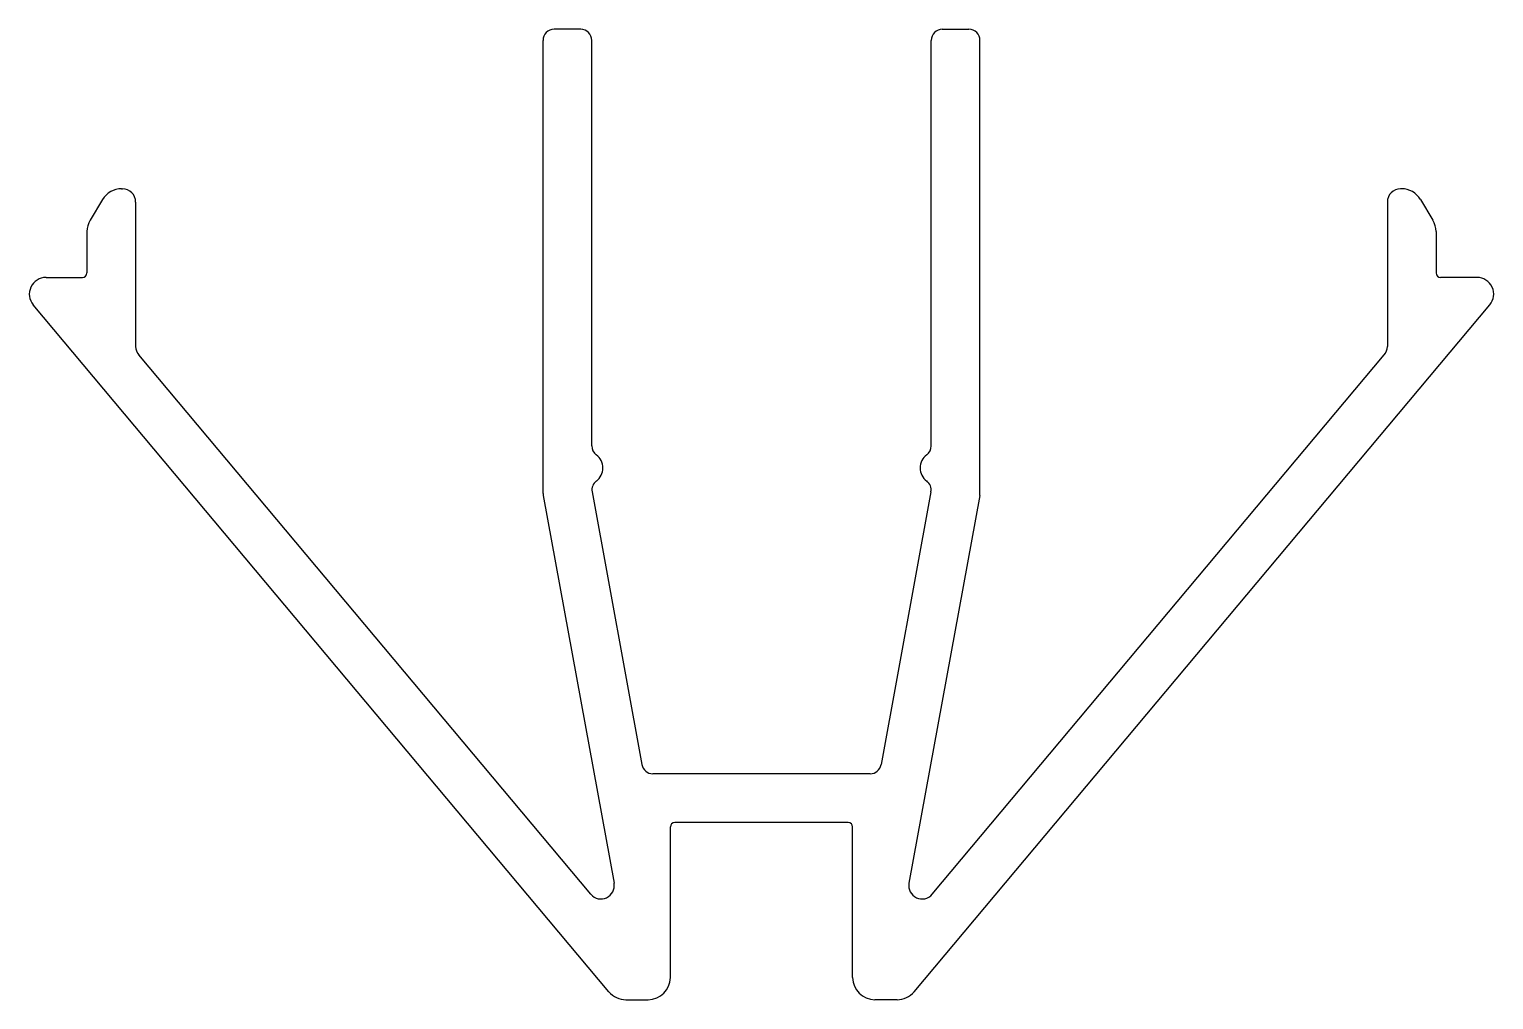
# Model space of a CAD drawing. Extents: x 466.9 to 499.9, y 416.8 to 438.7.
import ezdxf

# ---------------------------------------------------------------- set-up
doc = ezdxf.new("R2010")
doc.units = 0
doc.layers.get('0').update_dxf_attribs({"linetype": 'CONTINUOUS'})

msp = doc.modelspace()

# ---------------------------------------------------------------- linework, layer by layer
for p, q in [((479.297, 438.709), (478.697, 438.709)), ((487.457, 438.709), (488.057, 438.709)), ((478.447, 428.23), (478.447, 438.459)), ((479.547, 429.305), (479.547, 438.459)), ((487.207, 429.305), (487.207, 438.459)), ((488.307, 428.23), (488.307, 438.459)), ((468.936, 435.109), (468.954, 435.109)), ((497.818, 435.109), (497.8, 435.109)), ((468.508, 434.867), (468.226, 434.4)), ((469.254, 434.809), (469.254, 431.552)), ((497.5, 434.809), (497.5, 431.552)), ((498.246, 434.867), (498.528, 434.4)), ((468.154, 434.142), (468.154, 433.209)), ((498.6, 434.142), (498.6, 433.209)), ((467.232, 433.109), (468.054, 433.109)), ((499.522, 433.109), (498.7, 433.109)), ((479.934, 416.988), (466.942, 432.488)), ((486.819, 416.988), (499.812, 432.488)), ((479.524, 419.19), (469.324, 431.359)), ((487.23, 419.19), (497.43, 431.359)), ((478.451, 428.185), (480.049, 419.436)), ((479.554, 428.27), (480.678, 422.114)), ((487.2, 428.27), (486.076, 422.114)), ((488.303, 428.185), (486.705, 419.436)), ((485.83, 421.909), (480.924, 421.909)), ((481.32, 417.309), (481.32, 420.709)), ((485.334, 420.809), (481.42, 420.809)), ((485.434, 417.309), (485.434, 420.709)), ((480.318, 416.809), (480.82, 416.809)), ((486.436, 416.809), (485.934, 416.809))]:
    msp.add_line(p, q)
for centre, radius, start, end in [((478.697, 438.459), 0.25, 90, 180), ((479.297, 438.459), 0.25, 0, 90), ((487.457, 438.459), 0.25, 90, 180), ((488.057, 438.459), 0.25, 0, 90), ((468.936, 434.609), 0.5, 90, 148.8637), ((468.954, 434.809), 0.3, 0, 90), ((497.8, 434.809), 0.3, 90, 180), ((497.818, 434.609), 0.5, 31.1363, 90), ((468.654, 434.142), 0.5, 148.8637, 180), ((498.1, 434.142), 0.5, 0, 31.1363), ((467.232, 432.731), 0.378, 90, 219.9687), ((468.054, 433.209), 0.1, 270, 0), ((498.7, 433.209), 0.1, 180, 270), ((499.522, 432.731), 0.378, 320.0313, 90), ((469.554, 431.552), 0.3, 180, 219.9687), ((497.2, 431.552), 0.3, 320.0313, 0), ((479.797, 429.305), 0.25, 180, 233.4667), ((486.957, 429.305), 0.25, 306.5333, 0), ((479.429, 428.809), 0.368, 306.8501, 53.4667), ((487.325, 428.809), 0.368, 126.5333, 233.1499), ((479.8, 428.315), 0.25, 126.8501, 190.3517), ((486.954, 428.315), 0.25, 349.6483, 53.1499), ((478.697, 428.23), 0.25, 180, 190.3517), ((488.057, 428.23), 0.25, 349.6483, 0), ((480.924, 422.159), 0.25, 190.3517, 270), ((485.83, 422.159), 0.25, 270, 349.6483), ((481.42, 420.709), 0.1, 90, 180), ((485.334, 420.709), 0.1, 0, 90), ((479.754, 419.382), 0.3, 219.9687, 10.3517), ((487, 419.382), 0.3, 169.6483, 320.0313), ((480.82, 417.309), 0.5, 270, 0), ((485.934, 417.309), 0.5, 180, 270), ((480.318, 417.309), 0.5, 219.9687, 270), ((486.436, 417.309), 0.5, 270, 320.0313)]:
    msp.add_arc(centre, radius, start, end)

doc.saveas('drawing.dxf')
